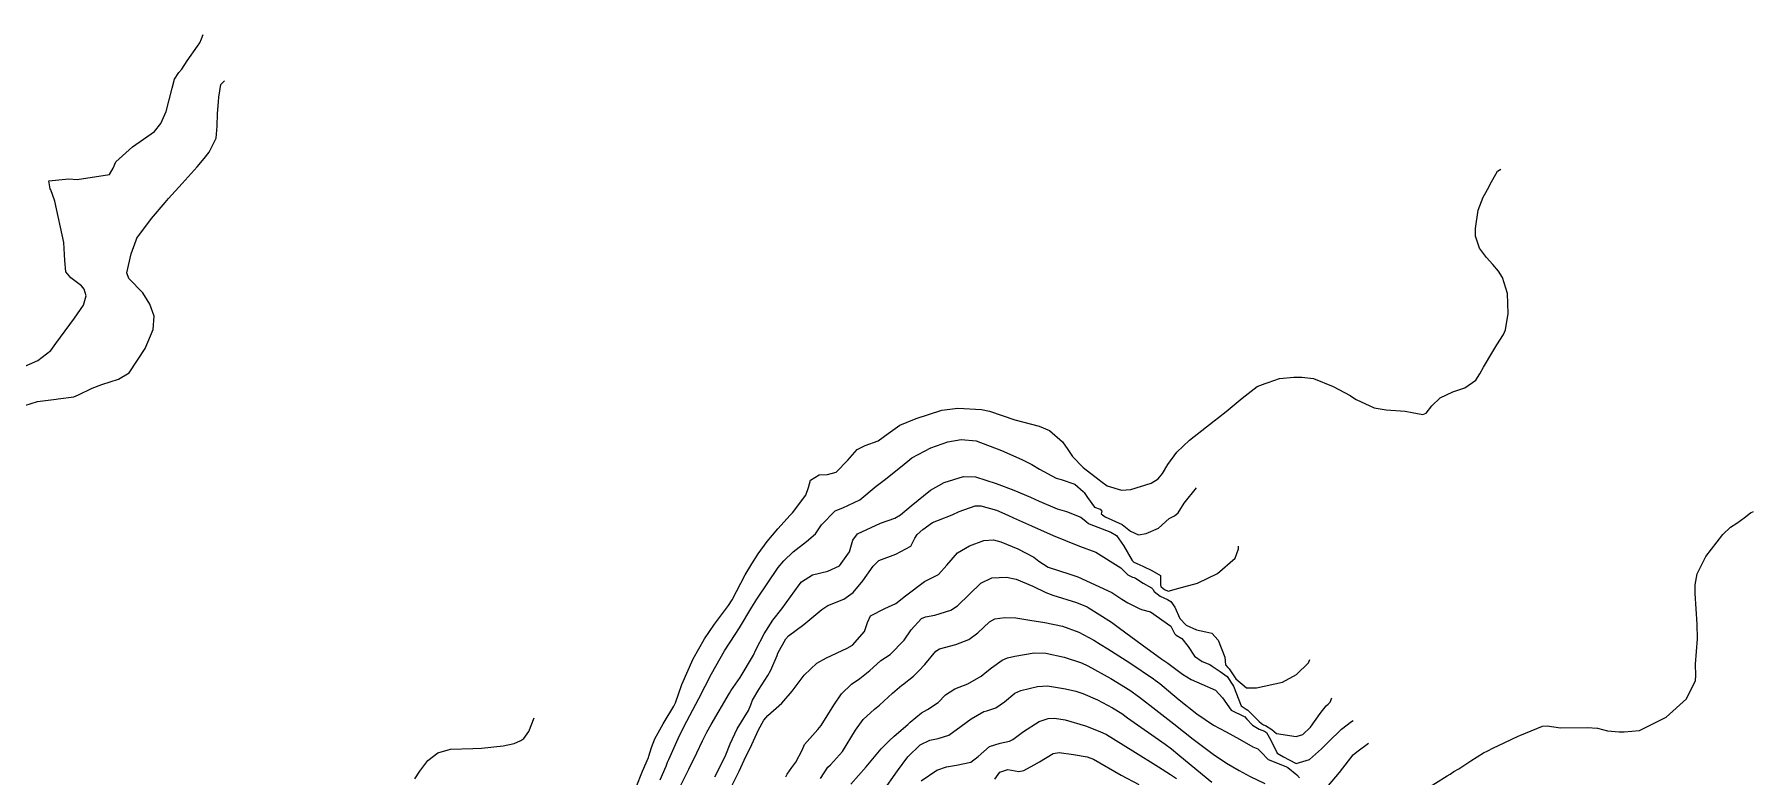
# Model space of a CAD drawing. Header units: feet. Extents: x 1313198 to 1317500, y 385000 to 389511.
# Drawn here: x 1316748 to 1317377, y 387215 to 387487 of the extents above; entities that cross this region are included whole.
import ezdxf

# ---------------------------------------------------------------- set-up
doc = ezdxf.new("R2010")
doc.units = ezdxf.units.FT
doc.layers.add('C-TOPO-MAJR', color=32, linetype='CONTINUOUS')

msp = doc.modelspace()

# ---------------------------------------------------------------- linework, layer by layer
at = {"layer": 'C-TOPO-MAJR'}
for points in [[(1316743.24, 387364.89), (1316749.38, 387367.54), (1316754.08, 387371.14), (1316755.92, 387373.71), (1316762.72, 387383.02), (1316766.06, 387387.76), (1316767, 387391.16), (1316766.3, 387393.66), (1316765.32, 387394.81), (1316761.4, 387397.79), (1316759.62, 387400.04), (1316759.17, 387404.14), (1316758.86, 387410.77), (1316755.55, 387425.79), (1316754.15, 387429.94), (1316753.92, 387430.41), (1316753.39, 387433.33), (1316760.7, 387434.06), (1316763.76, 387433.74), (1316775.58, 387435.58), (1316776.89, 387437.88), (1316777.89, 387440.29), (1316783.92, 387445.73), (1316791.96, 387451.34), (1316794.34, 387454.21), (1316796.24, 387458.62), (1316798.51, 387467.24), (1316799.3, 387470.49), (1316800.92, 387472.88), (1316801.96, 387474.12), (1316803.92, 387477.16), (1316807.74, 387482.55), (1316808.55, 387483.76), (1316809.19, 387485.22), (1316809.8, 387486.88)], [(1316744.59, 387351.02), (1316749.23, 387352.54), (1316756.09, 387353.44), (1316756.85, 387353.52), (1316762.46, 387354.29), (1316764.18, 387354.93), (1316769.21, 387357.44), (1316772.79, 387358.72), (1316778.79, 387360.76), (1316782.73, 387362.97), (1316788.62, 387371.94), (1316791.56, 387378.94), (1316791.94, 387383.73), (1316790.34, 387388.16), (1316787.7, 387392.3), (1316782.66, 387397.57), (1316781.85, 387399.65), (1316783.53, 387406.55), (1316785.27, 387411.55), (1316785.61, 387412.26), (1316790.94, 387419.5), (1316795.89, 387425.33), (1316797.18, 387426.8), (1316802.16, 387432.28), (1316807.59, 387438.39), (1316810.15, 387441.44), (1316812.04, 387443.76), (1316814.53, 387448.88), (1316814.91, 387453.28), (1316815.1, 387457.91), (1316815.39, 387462.19), (1316815.5, 387463.84), (1316816.31, 387468.48), (1316817.58, 387469.89)], [(1316968.08, 387211.47), (1316970.48, 387217.3), (1316972.59, 387222.25), (1316972.76, 387222.74), (1316973.67, 387225.88), (1316974.99, 387229.08), (1316977.97, 387234.57), (1316981.88, 387241.03), (1316982.45, 387242.28), (1316984.78, 387248.97), (1316988.95, 387258.35), (1316993.09, 387265.73), (1316996.71, 387271.12), (1317001.9, 387277.85), (1317003.22, 387279.94), (1317007.94, 387289.08), (1317010.39, 387293.2), (1317012.74, 387296.78), (1317016.02, 387301.28), (1317019.92, 387305.92), (1317024.44, 387310.93), (1317025.23, 387311.8), (1317030.17, 387318.21), (1317031.14, 387321.06), (1317031.86, 387323.75), (1317035.05, 387325.71), (1317038.07, 387325.85), (1317041.29, 387326.68), (1317045.49, 387331.09), (1317048.93, 387335), (1317051.84, 387336.45), (1317056.64, 387338.18), (1317060.26, 387340.77), (1317064.48, 387343.91), (1317070.5, 387346.36), (1317079.93, 387349.33), (1317085.67, 387350.13), (1317094.32, 387349.67), (1317097.25, 387349.02), (1317106.56, 387345.82), (1317115.46, 387343.49), (1317119.22, 387341.95), (1317124.04, 387337.83), (1317125.96, 387334.94), (1317127.63, 387332.38), (1317131.6, 387328.33), (1317137.38, 387323.89), (1317138, 387323.37), (1317140.33, 387321.7), (1317145.56, 387320.07), (1317148.97, 387320.35), (1317156.46, 387322.61), (1317159, 387324.22), (1317160.5, 387326.24), (1317162.54, 387329.54), (1317165.75, 387334), (1317170.45, 387338.42), (1317179.43, 387345.49), (1317181.01, 387346.68), (1317183.85, 387348.87), (1317189.69, 387353.81), (1317195.2, 387357.97), (1317198.03, 387359.15), (1317199.17, 387359.55), (1317203.3, 387361.01), (1317208.51, 387361.46), (1317211.53, 387361.42), (1317215.77, 387360.92), (1317222.92, 387357.98), (1317229.12, 387354.72), (1317230.42, 387353.85), (1317231.31, 387353.22), (1317237.95, 387350.2), (1317242.36, 387349.51), (1317249.28, 387349.01), (1317251.87, 387348.56), (1317255.72, 387347.79), (1317256.91, 387348.24), (1317259.02, 387350.92), (1317262.06, 387353.82), (1317266.68, 387356.09), (1317271.04, 387357.49), (1317275.14, 387360.33), (1317276.59, 387362.71), (1317277.88, 387365.12), (1317281.32, 387370.85), (1317282.78, 387373.28), (1317285.18, 387377.02), (1317285.93, 387378.8), (1317286.9, 387384.71), (1317286.66, 387392.05), (1317284.81, 387397.9), (1317283.42, 387400.27), (1317281.32, 387402.63), (1317279.02, 387405.21), (1317276.47, 387408.61), (1317275.02, 387413.09), (1317274.93, 387415.8), (1317275.99, 387422.51), (1317277.75, 387427.33), (1317278.75, 387429.07), (1317279.97, 387431.21), (1317280.33, 387432.08), (1317281.32, 387433.8), (1317283.04, 387436.81), (1317284.2, 387437.53)], [(1316976.93, 387214.08), (1316979.04, 387219.13), (1316979.6, 387220.53), (1316980.02, 387221.59), (1316983.93, 387230.28), (1316986.65, 387235.61), (1316991.03, 387243.92), (1316995.68, 387252.91), (1317000.43, 387261.34), (1317004.27, 387267.34), (1317005.87, 387269.76), (1317010.42, 387277.28), (1317012.2, 387280.21), (1317020.05, 387291.75), (1317022.15, 387294.27), (1317025.55, 387297.48), (1317030.38, 387301.26), (1317033.67, 387304.06), (1317035.87, 387307.4), (1317040.87, 387312.52), (1317043.7, 387313.63), (1317049.94, 387316.52), (1317055.89, 387321.58), (1317059.23, 387324.17), (1317066.15, 387329.57), (1317067.41, 387330.73), (1317068.88, 387331.88), (1317075.89, 387335.57), (1317082.07, 387337.81), (1317086.94, 387338.69), (1317092.4, 387338.13), (1317101.71, 387334.63), (1317109.06, 387331.26), (1317112.76, 387329.43), (1317115.6, 387327.74), (1317121.67, 387324.53), (1317123.51, 387324.05), (1317128.55, 387322.33), (1317131.5, 387319.64), (1317131.87, 387319.19), (1317133.1, 387317.38), (1317135.68, 387313.89), (1317137.73, 387313.19), (1317138.31, 387312.37), (1317138.1, 387311.4), (1317139.54, 387310.36), (1317145.77, 387307.5), (1317148.87, 387305.07), (1317151.82, 387303.8), (1317154.63, 387304.26), (1317159.1, 387306.19), (1317162.94, 387309.67), (1317164.93, 387310.74), (1317166.22, 387311.83), (1317168.46, 387315.37), (1317172.99, 387320.99)], [(1316982.27, 387207.75), (1316986.91, 387217.02), (1316987.36, 387217.95), (1316990.24, 387224.01), (1316992.38, 387228.42), (1316993.9, 387231.5), (1316995.55, 387234.41), (1317002.19, 387245.77), (1317002.73, 387246.65), (1317006.08, 387251.55), (1317010.97, 387259.74), (1317011.92, 387261.66), (1317014.86, 387267.54), (1317018.08, 387272.48), (1317021.41, 387276.63), (1317027.74, 387285.46), (1317028.56, 387286.53), (1317032.55, 387289.16), (1317038.25, 387290.46), (1317042.5, 387292.41), (1317046.08, 387297.54), (1317047.39, 387301.83), (1317048.98, 387304.11), (1317057.47, 387308.05), (1317062.67, 387309.9), (1317064.74, 387311.08), (1317068.67, 387314.41), (1317075.69, 387320.06), (1317080.7, 387322.84), (1317087.74, 387325.13), (1317092.23, 387325.01), (1317099.68, 387322.54), (1317106.15, 387320.13), (1317112.3, 387317.56), (1317115.5, 387316.08), (1317122.02, 387313.27), (1317125.43, 387312.28), (1317130.72, 387310.24), (1317132.68, 387308.66), (1317133.48, 387307.94), (1317133.77, 387307.76), (1317141.72, 387304.71), (1317143.79, 387303.47), (1317146.28, 387299.85), (1317149.44, 387294.38), (1317150.07, 387293.8), (1317151.99, 387292.94), (1317153.55, 387292.16), (1317156.64, 387290.75), (1317159.87, 387288.87), (1317159.85, 387285.49), (1317159.97, 387284.88), (1317160.09, 387284.71), (1317161.24, 387283.78), (1317162.63, 387283.17), (1317166.5, 387284.21), (1317173.36, 387286.01), (1317180.67, 387289.6), (1317187.06, 387295.2), (1317188.35, 387298.65), (1317188.29, 387299.55)], [(1316996.84, 387215.15), (1316999.3, 387219.91), (1317000.84, 387223.27), (1317002.46, 387227.26), (1317004.99, 387232.73), (1317009.21, 387239.52), (1317010.04, 387241.5), (1317010.67, 387243.3), (1317012.91, 387247.18), (1317016.3, 387252.25), (1317017.36, 387254.18), (1317019.64, 387259.64), (1317019.96, 387260.5), (1317022.81, 387265.73), (1317023.78, 387266.77), (1317029.42, 387270.9), (1317036.04, 387276.41), (1317038.21, 387277.88), (1317044.02, 387280.19), (1317047.46, 387282.65), (1317051.04, 387286.87), (1317054.78, 387292.23), (1317056.83, 387294.32), (1317063.06, 387296.64), (1317068.48, 387299.62), (1317069.98, 387302.57), (1317070.87, 387303.85), (1317072.91, 387305.67), (1317076.4, 387308.22), (1317078.68, 387309.16), (1317083.63, 387311.02), (1317086.24, 387312.28), (1317092.04, 387314.33), (1317094.15, 387314.38), (1317099.9, 387312.76), (1317104.02, 387310.95), (1317106.1, 387309.97), (1317112.68, 387306.99), (1317120.63, 387303.49), (1317125.07, 387301.66), (1317130.26, 387299.59), (1317136.14, 387297.35), (1317145.31, 387291.71), (1317147.91, 387289.12), (1317149.62, 387288.27), (1317150.21, 387288.13), (1317150.68, 387287.87), (1317153.44, 387286.11), (1317156.57, 387284.37), (1317156.98, 387283.9), (1317157.52, 387282.98), (1317159.74, 387281.31), (1317162.42, 387280.07), (1317163.57, 387279.4), (1317165.1, 387277.23), (1317166.92, 387273.18), (1317169.19, 387270.65), (1317172.94, 387268.98), (1317176.42, 387268.28), (1317178.53, 387267.74), (1317180.91, 387265.24), (1317183.31, 387259.04), (1317183.59, 387256.19), (1317184.47, 387255.18), (1317184.87, 387254.71), (1317187.37, 387251.08), (1317191.29, 387247.8), (1317194.97, 387247.74), (1317204.45, 387249.9), (1317209.49, 387252.59), (1317213.98, 387256.95), (1317214.39, 387258.13)], [(1317256.09, 387210.24), (1317264.66, 387215.56), (1317265.7, 387216.23), (1317267.12, 387217.11), (1317268.84, 387218.18), (1317273.26, 387221.11), (1317277.91, 387223.97), (1317279.46, 387224.77), (1317281.32, 387225.65), (1317285.74, 387227.76), (1317290.64, 387230.06), (1317291.16, 387230.29), (1317299.45, 387233.75), (1317301.17, 387233.92), (1317306.11, 387233.18), (1317315.86, 387233.22), (1317319.64, 387232.96), (1317323.26, 387232.09), (1317327.52, 387231.7), (1317329.37, 387231.65), (1317334.93, 387232.14), (1317344.75, 387237.02), (1317352.08, 387243.72), (1317355.37, 387250.44), (1317355.49, 387252.28), (1317355.42, 387256.48), (1317356.2, 387265.64), (1317356.07, 387271.04), (1317355.33, 387282.24), (1317355.35, 387285.45), (1317356.09, 387289.48), (1317359.16, 387295.77), (1317365.37, 387303.93), (1317368.26, 387306.55), (1317370.58, 387308.04), (1317373.23, 387310.02), (1317375.49, 387311.79), (1317376.67, 387312.29)], [(1317003.05, 387211.86), (1317005.73, 387217.26), (1317007.65, 387221.24), (1317010.38, 387227.09), (1317012.81, 387232.39), (1317014.77, 387235.98), (1317016.29, 387237.61), (1317021.41, 387242.1), (1317025.19, 387246.54), (1317029.55, 387252.37), (1317034.22, 387256.79), (1317037.7, 387258.78), (1317045.23, 387262.25), (1317047.26, 387263.42), (1317051.6, 387268.38), (1317052.68, 387271.63), (1317053.85, 387274.08), (1317058.97, 387276.84), (1317063.02, 387278.67), (1317066.62, 387281.46), (1317073.54, 387286.72), (1317076.72, 387288.21), (1317078.65, 387289.28), (1317081.68, 387292.71), (1317085.65, 387297.16), (1317089.97, 387299.78), (1317095.23, 387301.62), (1317098.8, 387301.9), (1317101.42, 387301.16), (1317107.7, 387298.61), (1317113.52, 387295.54), (1317115.32, 387294.07), (1317118.77, 387291.93), (1317126.64, 387289.36), (1317129.56, 387288.34), (1317141.99, 387282.6), (1317143.18, 387281.91), (1317145.66, 387280.22), (1317147.88, 387278.86), (1317152.07, 387276.74), (1317152.9, 387276.45), (1317156.14, 387275.52), (1317163.65, 387270.31), (1317164.98, 387267.64), (1317165.55, 387267.01), (1317167.66, 387265.88), (1317169.99, 387262.91), (1317172.19, 387259.37), (1317175.11, 387257.35), (1317177.84, 387256.29), (1317178.7, 387255.75), (1317181.68, 387253.7), (1317184.14, 387251.94), (1317186.48, 387248.34), (1317189.28, 387241.21), (1317191.17, 387239.92), (1317191.74, 387239.56), (1317195.89, 387235.49), (1317196.71, 387234.72), (1317197.51, 387234.26), (1317198.16, 387233.98), (1317200.49, 387232.5), (1317202.22, 387231.06), (1317209.44, 387229.98), (1317211.87, 387230.73), (1317214.69, 387233.33), (1317218.17, 387238.41), (1317220.33, 387241.2), (1317221.06, 387241.8), (1317221.22, 387241.88), (1317221.88, 387242.48), (1317222.51, 387244.07)], [(1317022.78, 387215.24), (1317023.38, 387216.17), (1317024.99, 387218.57), (1317026.46, 387220.59), (1317028.85, 387224.93), (1317029.72, 387227), (1317034.48, 387232.47), (1317035.8, 387233.95), (1317040.37, 387241.4), (1317043.15, 387245.55), (1317046.9, 387249.12), (1317049.84, 387251.2), (1317053.58, 387254.13), (1317057.4, 387257.65), (1317057.62, 387257.81), (1317061, 387259.95), (1317066.08, 387265.22), (1317068.68, 387268.96), (1317072.38, 387273.1), (1317073.95, 387273.77), (1317077.3, 387274.37), (1317083.11, 387276.24), (1317085.65, 387277.73), (1317089.94, 387282.06), (1317094.13, 387286.1), (1317098.17, 387287.98), (1317103.53, 387288.25), (1317107.03, 387287.5), (1317113.18, 387284.99), (1317117.84, 387282.68), (1317120.47, 387281.64), (1317129.08, 387278.97), (1317132.98, 387277.35), (1317133.36, 387277.14), (1317141.87, 387271.74), (1317144.33, 387269.98), (1317144.77, 387269.64), (1317153.08, 387263.5), (1317160.36, 387258.26), (1317162.46, 387256.75), (1317167.92, 387252.74), (1317171.06, 387250.87), (1317174.95, 387249.17), (1317179.93, 387246.96), (1317182.46, 387244.08), (1317185.64, 387239.57), (1317190.42, 387237.31), (1317190.56, 387237.23), (1317191.37, 387236.32), (1317193.45, 387234.08), (1317195.88, 387232.67), (1317197.83, 387231.91), (1317198.61, 387231.37), (1317200.17, 387228.62), (1317202.51, 387223.91), (1317204.84, 387222.51), (1317206.9, 387221.47), (1317209.45, 387220.14), (1317214.27, 387221.56), (1317218.71, 387225.41), (1317221.12, 387227.85), (1317226.03, 387232.65), (1317229.62, 387235.48), (1317230.23, 387235.82)], [(1317035.53, 387214.64), (1317038.24, 387218.68), (1317039.22, 387219.65), (1317043.51, 387224.52), (1317048.26, 387232.32), (1317051.1, 387236.21), (1317055.27, 387239.91), (1317057.13, 387241.4), (1317061.8, 387245.8), (1317065.23, 387248.78), (1317065.44, 387248.92), (1317069.52, 387251.98), (1317071.47, 387253.95), (1317073.64, 387256.33), (1317077.69, 387261.18), (1317079.03, 387261.98), (1317084.95, 387263.61), (1317089.69, 387265.5), (1317093, 387267.9), (1317097.26, 387271.96), (1317099.29, 387273.05), (1317102.96, 387273.54), (1317106.87, 387273.34), (1317112.07, 387272.54), (1317117.54, 387271.72), (1317124.04, 387270.31), (1317130.01, 387268.12), (1317135.43, 387265.18), (1317137.8, 387263.75), (1317140.61, 387262.07), (1317148.61, 387256.97), (1317157.25, 387251.07), (1317157.9, 387250.61), (1317159.54, 387249.36), (1317162.72, 387246.72), (1317166.69, 387243.35), (1317173.15, 387238.26), (1317179.24, 387234.16), (1317183.81, 387231.65), (1317188.69, 387228.99), (1317193.52, 387226.23), (1317195.4, 387225.46), (1317196.59, 387224.24), (1317199.19, 387221.54), (1317205.7, 387219), (1317206.36, 387218.67), (1317209.68, 387215.88), (1317210.67, 387214.86)], [(1317046.6, 387212.5), (1317052.23, 387218.91), (1317057.63, 387225.41), (1317060.69, 387228.55), (1317062.46, 387230.04), (1317067.39, 387234.41), (1317068.24, 387235.23), (1317072.44, 387238.6), (1317074.68, 387239.79), (1317078.53, 387242.36), (1317081.22, 387245.23), (1317084.59, 387247.38), (1317089.41, 387249.28), (1317094.26, 387252.09), (1317096.33, 387253.78), (1317097.97, 387255.1), (1317101.89, 387257.84), (1317103.84, 387258.73), (1317106.55, 387259.37), (1317113.67, 387260.52), (1317117.91, 387260.4), (1317124.56, 387258.95), (1317130.88, 387256.93), (1317133.24, 387255.86), (1317141.69, 387251.17), (1317148.62, 387246.92), (1317152.13, 387244.38), (1317158.12, 387239.67), (1317162.54, 387236.33), (1317164.74, 387234.63), (1317171.8, 387228.95), (1317179.03, 387223.45), (1317183.93, 387220.24), (1317188.63, 387217.55), (1317192.57, 387215.29), (1317197.91, 387212.74)], [(1317058.12, 387209.62), (1317063.64, 387217.45), (1317067.47, 387222.57), (1317071.99, 387226.95), (1317075.48, 387228.63), (1317078.59, 387229.18), (1317082.47, 387230.43), (1317086.91, 387233.69), (1317090.59, 387236.4), (1317095.2, 387239.05), (1317096.29, 387239.4), (1317099.63, 387240.41), (1317102.75, 387242.68), (1317106.58, 387245.79), (1317108.8, 387246.79), (1317114.82, 387248.26), (1317118.56, 387248.48), (1317125.13, 387247.39), (1317128.91, 387246.5), (1317131.38, 387245.73), (1317136.74, 387243.43), (1317142.32, 387240.5), (1317145.64, 387238.32), (1317147.74, 387236.79), (1317161.57, 387227.13), (1317163.84, 387225.41), (1317166.19, 387223.52), (1317171.06, 387219.51), (1317178.61, 387213.25)], [(1316887.21, 387214.48), (1316889.08, 387217.27), (1316891.89, 387221.15), (1316895.65, 387223.95), (1316900.25, 387225.35), (1316908.45, 387225.56), (1316911.61, 387225.66), (1316919.49, 387226.51), (1316923.54, 387227.38), (1316925.97, 387228.44), (1316927.01, 387229.18), (1316928.91, 387231.75), (1316930.87, 387236.83)], [(1317072.34, 387213.72), (1317077.99, 387217.62), (1317081.6, 387218.89), (1317085.25, 387219.45), (1317090.45, 387220.52), (1317093.2, 387222.7), (1317097.35, 387226.29), (1317101.18, 387227.46), (1317104.66, 387228.22), (1317105.88, 387228.85), (1317109.76, 387231.73), (1317115.41, 387235.42), (1317118.71, 387236.58), (1317121.04, 387236.67), (1317124.98, 387236.01), (1317132.37, 387233.84), (1317137.67, 387231.8), (1317140.02, 387230.64), (1317149.74, 387224.71), (1317159.03, 387218.81), (1317163.5, 387216.09), (1317165.64, 387214.57)], [(1317099.28, 387214.4), (1317101.03, 387216.95), (1317104.04, 387217.83), (1317108.02, 387217.14), (1317109.9, 387217.47), (1317113.67, 387219.57), (1317115.54, 387220.75), (1317120.54, 387223.76), (1317122.77, 387224.13), (1317128.04, 387223.32), (1317132.99, 387222.49), (1317135.37, 387221.62), (1317145.44, 387215.87), (1317151.93, 387212.37)], [(1317221.26, 387212.08), (1317225.27, 387216.77), (1317228.54, 387221.02), (1317230.25, 387223.2), (1317231.54, 387224.38), (1317235.81, 387227.46)]]:
    msp.add_lwpolyline(points, dxfattribs=at)

doc.saveas('drawing.dxf')
